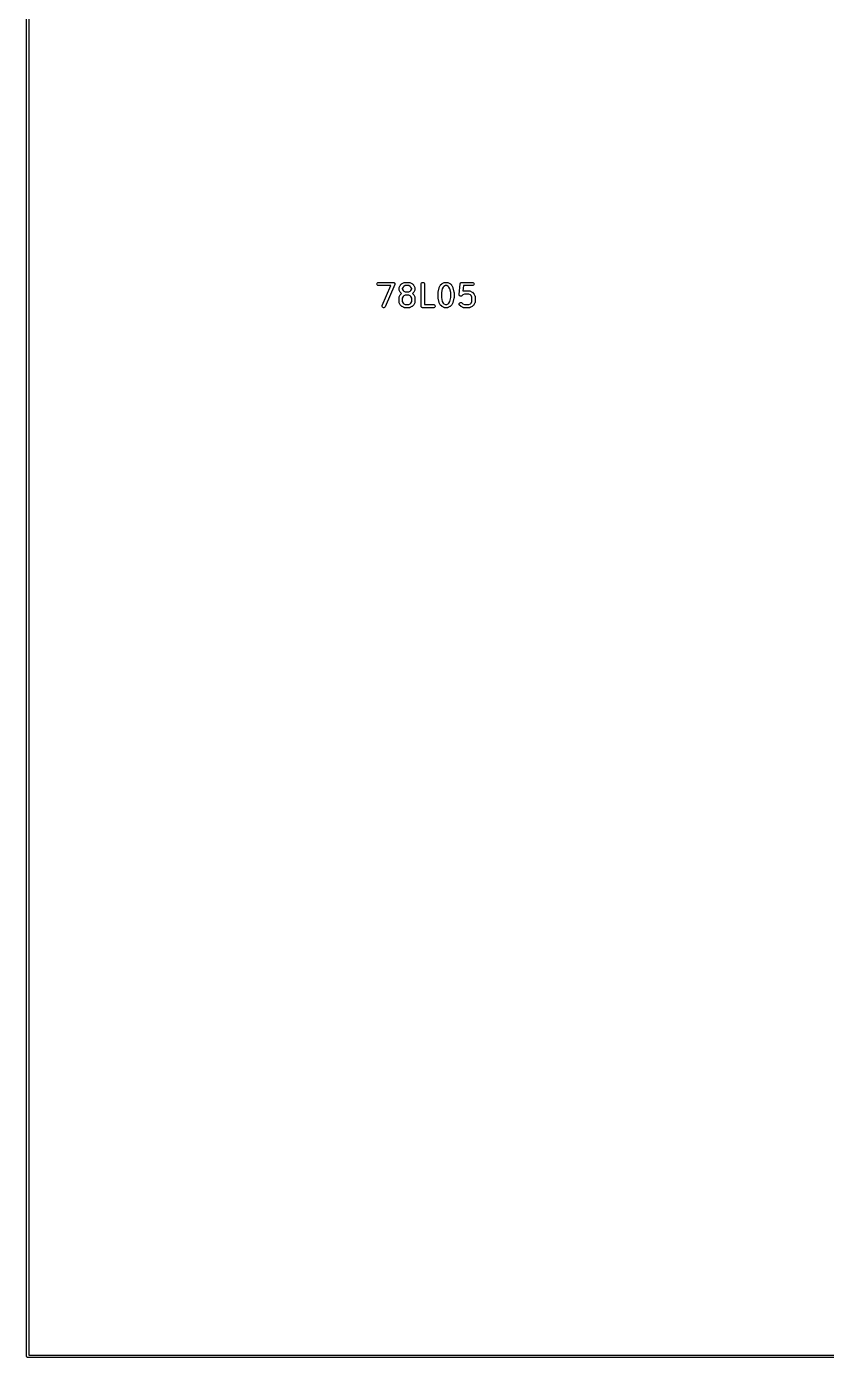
# Model space of a CAD drawing. Extents: x 10 to 287, y -200 to -10.
# Drawn here: x 74.5 to 110.5, y -130.1 to -70 of the extents above; entities that cross this region are included whole.
import ezdxf

# ---------------------------------------------------------------- set-up
doc = ezdxf.new("R2010")
doc.units = 0
doc.header["$MEASUREMENT"] = 0
doc.layers.add('BLACK', color=7, linetype='CONTINUOUS')

msp = doc.modelspace()

# ---------------------------------------------------------------- linework, layer by layer
at = {"layer": 'Black'}
for p, q in [((74.45, -130), (74.45, -30)), ((74.55, -30.05), (74.55, -129.95)), ((90.2595, -81.6214), (90.2684, -81.5969)), ((90.2595, -81.6474), (90.2595, -81.6214)), ((90.2684, -81.5969), (90.2851, -81.5769)), ((90.2851, -81.5769), (90.3077, -81.5639)), ((90.3077, -81.5639), (90.3333, -81.5594)), ((90.3333, -81.5594), (91, -81.5594)), ((91, -81.5594), (91.0085, -81.5609)), ((91.0085, -81.5609), (91.0171, -81.5614)), ((91.0171, -81.5614), (91.0212, -81.5631)), ((91.0212, -81.5631), (91.0257, -81.5639)), ((91.0257, -81.5639), (91.0331, -81.5682)), ((91.0331, -81.5682), (91.0411, -81.5716)), ((91.0411, -81.5716), (91.0443, -81.5747)), ((91.0443, -81.5747), (91.0482, -81.5769)), ((91.0482, -81.5769), (91.0538, -81.5835)), ((91.0538, -81.5835), (91.0601, -81.5895)), ((91.0601, -81.5895), (91.0621, -81.5934)), ((91.0621, -81.5934), (91.065, -81.5969)), ((91.065, -81.5969), (91.0679, -81.605)), ((91.0679, -81.605), (91.0718, -81.6127)), ((91.0718, -81.6127), (91.0723, -81.6171)), ((91.0723, -81.6171), (91.0739, -81.6214)), ((91.0739, -81.6214), (91.0739, -81.63)), ((91.0739, -81.63), (91.0749, -81.6386)), ((91.3279, -81.6766), (91.3755, -81.629)), ((91.3755, -81.629), (91.3854, -81.6221)), ((91.3854, -81.6221), (91.395, -81.6149)), ((91.395, -81.6149), (91.4903, -81.5673)), ((91.4903, -81.5673), (91.4944, -81.5661)), ((91.4944, -81.5661), (91.4982, -81.5639)), ((91.4982, -81.5639), (91.5068, -81.5624)), ((91.5068, -81.5624), (91.5152, -81.5599)), ((91.5152, -81.5599), (91.5195, -81.5601)), ((91.5195, -81.5601), (91.5238, -81.5594)), ((91.5238, -81.5594), (91.7143, -81.5594)), ((91.7143, -81.5594), (91.7185, -81.5601)), ((91.7185, -81.5601), (91.7229, -81.5599)), ((91.7229, -81.5599), (91.7313, -81.5624)), ((91.7313, -81.5624), (91.7399, -81.5639)), ((91.7399, -81.5639), (91.7437, -81.5661)), ((91.7437, -81.5661), (91.7478, -81.5673)), ((91.7478, -81.5673), (91.8431, -81.6149)), ((91.8431, -81.6149), (91.8527, -81.6221)), ((91.8527, -81.6221), (91.8626, -81.629)), ((91.8626, -81.629), (91.9102, -81.6766)), ((92.2583, -81.6344), (92.2629, -81.6087)), ((92.2629, -81.6087), (92.2759, -81.5862)), ((92.2759, -81.5862), (92.2958, -81.5694)), ((92.2958, -81.5694), (92.3203, -81.5605)), ((92.3203, -81.5605), (92.3464, -81.5605)), ((92.3464, -81.5605), (92.3708, -81.5694)), ((92.3708, -81.5694), (92.3908, -81.5862)), ((92.3908, -81.5862), (92.4038, -81.6087)), ((92.4038, -81.6087), (92.4083, -81.6344)), ((93.1374, -81.6766), (93.1851, -81.629)), ((93.1851, -81.629), (93.1949, -81.6221)), ((93.1949, -81.6221), (93.2046, -81.6149)), ((93.2046, -81.6149), (93.2998, -81.5673)), ((93.2998, -81.5673), (93.3039, -81.5661)), ((93.3039, -81.5661), (93.3077, -81.5639)), ((93.3077, -81.5639), (93.3163, -81.5624)), ((93.3163, -81.5624), (93.3248, -81.5599)), ((93.3248, -81.5599), (93.3291, -81.5601)), ((93.3291, -81.5601), (93.3333, -81.5594)), ((93.3333, -81.5594), (93.4286, -81.5594)), ((93.4286, -81.5594), (93.4328, -81.5601)), ((93.4328, -81.5601), (93.4371, -81.5599)), ((93.4371, -81.5599), (93.4456, -81.5624)), ((93.4456, -81.5624), (93.4542, -81.5639)), ((93.4542, -81.5639), (93.458, -81.5661)), ((93.458, -81.5661), (93.4621, -81.5673)), ((93.4621, -81.5673), (93.5574, -81.6149)), ((93.5574, -81.6149), (93.567, -81.6221)), ((93.567, -81.6221), (93.5768, -81.629)), ((93.5768, -81.629), (93.6245, -81.6766)), ((93.973, -82.1031), (94.0206, -81.6269)), ((94.0206, -81.6269), (94.0214, -81.6242)), ((94.0214, -81.6214), (94.0249, -81.6117)), ((94.0214, -81.6242), (94.0214, -81.6214)), ((94.0249, -81.6117), (94.0277, -81.6018)), ((94.0277, -81.6018), (94.0293, -81.5995)), ((94.0293, -81.5995), (94.0303, -81.5969)), ((94.0303, -81.5969), (94.0369, -81.589)), ((94.0369, -81.589), (94.0429, -81.5807)), ((94.0429, -81.5807), (94.0452, -81.5791)), ((94.0452, -81.5791), (94.047, -81.5769)), ((94.047, -81.5769), (94.0559, -81.5718)), ((94.0559, -81.5718), (94.0644, -81.566)), ((94.0644, -81.566), (94.0671, -81.5653)), ((94.0671, -81.5653), (94.0696, -81.5639)), ((94.0696, -81.5639), (94.0797, -81.5621)), ((94.0797, -81.5621), (94.0896, -81.5596)), ((94.0896, -81.5596), (94.0924, -81.5599)), ((94.0924, -81.5599), (94.0952, -81.5594)), ((94.0952, -81.5594), (94.5714, -81.5594)), ((94.5714, -81.5594), (94.5971, -81.5639)), ((94.5971, -81.5639), (94.6196, -81.5769)), ((94.6196, -81.5769), (94.6364, -81.5969)), ((94.6364, -81.5969), (94.6453, -81.6214)), ((94.6453, -81.6214), (94.6453, -81.6474)), ((90.2684, -81.6719), (90.2595, -81.6474)), ((90.2851, -81.6918), (90.2684, -81.6719)), ((90.3077, -81.7049), (90.2851, -81.6918)), ((90.3333, -81.7094), (90.3077, -81.7049)), ((90.8863, -81.7094), (90.3333, -81.7094)), ((90.5025, -82.6048), (90.8863, -81.7094)), ((91.0689, -81.6639), (90.6404, -82.6639)), ((91.0709, -81.6555), (91.0689, -81.6639)), ((91.0739, -81.6474), (91.0709, -81.6555)), ((91.0749, -81.6386), (91.0739, -81.6429)), ((91.0739, -81.6429), (91.0739, -81.6474)), ((91.2583, -81.8249), (91.2591, -81.8206)), ((91.2583, -81.8725), (91.2583, -81.8249)), ((91.2591, -81.8767), (91.2583, -81.8725)), ((91.2588, -81.8163), (91.2613, -81.8079)), ((91.2591, -81.8206), (91.2588, -81.8163)), ((91.2588, -81.8811), (91.2591, -81.8767)), ((91.2613, -81.8895), (91.2588, -81.8811)), ((91.2613, -81.8079), (91.2629, -81.7992)), ((91.2629, -81.8981), (91.2613, -81.8895)), ((91.2613, -82.2364), (91.2629, -82.2278)), ((91.2629, -81.7992), (91.265, -81.7955)), ((91.265, -81.9019), (91.2629, -81.8981)), ((91.2629, -82.2278), (91.265, -82.224)), ((91.265, -81.7955), (91.2663, -81.7913)), ((91.2663, -81.906), (91.265, -81.9019)), ((91.265, -82.224), (91.2663, -82.2199)), ((91.2663, -81.7913), (91.3139, -81.6961)), ((91.3139, -82.0013), (91.2663, -81.906)), ((91.2663, -82.2199), (91.3139, -82.1246)), ((91.3139, -81.6961), (91.321, -81.6864)), ((91.321, -82.0109), (91.3139, -82.0013)), ((91.3139, -82.1246), (91.321, -82.115)), ((91.321, -81.6864), (91.3279, -81.6766)), ((91.3279, -82.0207), (91.321, -82.0109)), ((91.321, -82.115), (91.3279, -82.1052)), ((91.3701, -82.063), (91.3279, -82.0207)), ((91.3279, -82.1052), (91.3701, -82.063)), ((91.4426, -81.774), (91.4083, -81.8426)), ((91.4083, -81.8426), (91.4083, -81.8548)), ((91.4083, -81.8548), (91.4426, -81.9233)), ((91.4426, -82.2026), (91.4083, -82.2711)), ((91.473, -81.7436), (91.4426, -81.774)), ((91.4426, -81.9233), (91.473, -81.9537)), ((91.473, -82.1722), (91.4426, -82.2026)), ((91.5415, -81.7094), (91.473, -81.7436)), ((91.473, -81.9537), (91.5415, -81.988)), ((91.5415, -82.138), (91.473, -82.1722)), ((91.6966, -81.7094), (91.5415, -81.7094)), ((91.5415, -81.988), (91.6966, -81.988)), ((91.6966, -82.138), (91.5415, -82.138)), ((91.7651, -81.7436), (91.6966, -81.7094)), ((91.6966, -81.988), (91.7651, -81.9537)), ((91.7651, -82.1722), (91.6966, -82.138)), ((91.7955, -81.774), (91.7651, -81.7436)), ((91.7651, -81.9537), (91.7955, -81.9233)), ((91.7955, -82.2026), (91.7651, -82.1722)), ((91.8298, -81.8426), (91.7955, -81.774)), ((91.7955, -81.9233), (91.8298, -81.8548)), ((91.8298, -82.2711), (91.7955, -82.2026)), ((91.8298, -81.8548), (91.8298, -81.8426)), ((91.9102, -82.0207), (91.868, -82.063)), ((91.868, -82.063), (91.9102, -82.1052)), ((91.9102, -81.6766), (91.9171, -81.6864)), ((91.9171, -82.0109), (91.9102, -82.0207)), ((91.9102, -82.1052), (91.9171, -82.115)), ((91.9171, -81.6864), (91.9242, -81.6961)), ((91.9242, -82.0013), (91.9171, -82.0109)), ((91.9171, -82.115), (91.9242, -82.1246)), ((91.9242, -81.6961), (91.9718, -81.7913)), ((91.9718, -81.906), (91.9242, -82.0013)), ((91.9242, -82.1246), (91.9718, -82.2199)), ((91.9718, -81.7913), (91.9731, -81.7955)), ((91.9731, -81.9019), (91.9718, -81.906)), ((91.9718, -82.2199), (91.9731, -82.224)), ((91.9731, -81.7955), (91.9752, -81.7992)), ((91.9752, -81.8981), (91.9731, -81.9019)), ((91.9731, -82.224), (91.9752, -82.2278)), ((91.9752, -81.7992), (91.9768, -81.8079)), ((91.9768, -81.8895), (91.9752, -81.8981)), ((91.9752, -82.2278), (91.9768, -82.2364)), ((91.9768, -81.8079), (91.9793, -81.8163)), ((91.9793, -81.8811), (91.9768, -81.8895)), ((91.9793, -81.8163), (91.979, -81.8206)), ((91.979, -81.8206), (91.9798, -81.8249)), ((91.9798, -81.8725), (91.979, -81.8767)), ((91.979, -81.8767), (91.9793, -81.8811)), ((91.9798, -81.8249), (91.9798, -81.8725)), ((92.2583, -82.6344), (92.2583, -81.6344)), ((92.4083, -81.6344), (92.4083, -82.5594)), ((93.0202, -82.0153), (93.0218, -82.0063)), ((93.0202, -82.2534), (93.0202, -82.0153)), ((93.0218, -82.0063), (93.0225, -81.9971)), ((93.0225, -81.9971), (93.0701, -81.8067)), ((93.0701, -81.8067), (93.0734, -81.7992)), ((93.0734, -81.7992), (93.0758, -81.7913)), ((93.0758, -81.7913), (93.1234, -81.6961)), ((93.1234, -81.6961), (93.1306, -81.6864)), ((93.1306, -81.6864), (93.1374, -81.6766)), ((93.2136, -81.851), (93.1702, -82.0246)), ((93.1702, -82.0246), (93.1702, -82.2442)), ((93.2521, -81.774), (93.2136, -81.851)), ((93.2825, -81.7436), (93.2521, -81.774)), ((93.351, -81.7094), (93.2825, -81.7436)), ((93.4109, -81.7094), (93.351, -81.7094)), ((93.4794, -81.7436), (93.4109, -81.7094)), ((93.5098, -81.774), (93.4794, -81.7436)), ((93.5483, -81.851), (93.5098, -81.774)), ((93.5917, -82.0246), (93.5483, -81.851)), ((93.5917, -82.2442), (93.5917, -82.0246)), ((93.6245, -81.6766), (93.6313, -81.6864)), ((93.6313, -81.6864), (93.6385, -81.6961)), ((93.6385, -81.6961), (93.6861, -81.7913)), ((93.6861, -81.7913), (93.6885, -81.7992)), ((93.6885, -81.7992), (93.6918, -81.8067)), ((93.6918, -81.8067), (93.7394, -81.9971)), ((93.7394, -81.9971), (93.7401, -82.0063)), ((93.7401, -82.0063), (93.7417, -82.0153)), ((93.7417, -82.0153), (93.7417, -82.2534)), ((93.9729, -82.104), (93.973, -82.1036)), ((93.974, -82.1165), (93.9729, -82.104)), ((93.973, -82.1036), (93.973, -82.1031)), ((93.9749, -82.1291), (93.974, -82.1165)), ((93.9751, -82.1295), (93.9749, -82.1291)), ((93.9752, -82.13), (93.9751, -82.1295)), ((93.9805, -82.1414), (93.9752, -82.13)), ((93.9857, -82.1528), (93.9805, -82.1414)), ((93.986, -82.1532), (93.9857, -82.1528)), ((93.9862, -82.1536), (93.986, -82.1532)), ((93.9951, -82.1625), (93.9862, -82.1536)), ((94.0038, -82.1715), (93.9951, -82.1625)), ((94.0043, -82.1717), (94.0038, -82.1715)), ((94.0046, -82.172), (94.0043, -82.1717)), ((94.016, -82.1773), (94.0046, -82.172)), ((94.0273, -82.1828), (94.016, -82.1773)), ((94.0278, -82.1828), (94.0273, -82.1828)), ((94.0282, -82.183), (94.0278, -82.1828)), ((94.0407, -82.1841), (94.0282, -82.183)), ((94.0532, -82.1854), (94.0407, -82.1841)), ((94.0537, -82.1852), (94.0532, -82.1854)), ((94.0542, -82.1853), (94.0537, -82.1852)), ((94.0662, -82.182), (94.0542, -82.1853)), ((94.0785, -82.1789), (94.0662, -82.182)), ((94.0789, -82.1787), (94.0785, -82.1789)), ((94.0793, -82.1785), (94.0789, -82.1787)), ((94.0896, -82.1713), (94.0793, -82.1785)), ((94.1, -82.1643), (94.0896, -82.1713)), ((94.1003, -82.1639), (94.1, -82.1643)), ((94.1007, -82.1636), (94.1003, -82.1639)), ((94.1397, -82.1246), (94.1007, -82.1636)), ((94.1631, -81.7094), (94.1383, -81.9576)), ((94.1383, -81.9576), (94.1569, -81.9483)), ((94.2082, -82.0903), (94.1397, -82.1246)), ((94.1569, -81.9483), (94.1611, -81.947)), ((94.1611, -81.947), (94.1648, -81.9449)), ((94.5714, -81.7094), (94.1631, -81.7094)), ((94.1648, -81.9449), (94.1735, -81.9433)), ((94.1735, -81.9433), (94.1819, -81.9408)), ((94.1819, -81.9408), (94.1862, -81.9411)), ((94.1862, -81.9411), (94.1905, -81.9403)), ((94.1905, -81.9403), (94.4286, -81.9403)), ((94.4109, -82.0903), (94.2082, -82.0903)), ((94.4794, -82.1246), (94.4109, -82.0903)), ((94.4286, -81.9403), (94.4328, -81.9411)), ((94.4328, -81.9411), (94.4371, -81.9408)), ((94.4371, -81.9408), (94.4456, -81.9433)), ((94.4456, -81.9433), (94.4542, -81.9449)), ((94.4542, -81.9449), (94.458, -81.947)), ((94.458, -81.947), (94.4621, -81.9483)), ((94.4621, -81.9483), (94.5574, -81.9959)), ((94.5098, -82.155), (94.4794, -82.1246)), ((94.544, -82.2235), (94.5098, -82.155)), ((94.544, -82.4262), (94.544, -82.2235)), ((94.5574, -81.9959), (94.567, -82.003)), ((94.567, -82.003), (94.5768, -82.0099)), ((94.5971, -81.7049), (94.5714, -81.7094)), ((94.5768, -82.0099), (94.6245, -82.0575)), ((94.6196, -81.6918), (94.5971, -81.7049)), ((94.6364, -81.6719), (94.6196, -81.6918)), ((94.6245, -82.0575), (94.6313, -82.0674)), ((94.6313, -82.0674), (94.6385, -82.077)), ((94.6453, -81.6474), (94.6364, -81.6719)), ((94.6385, -82.077), (94.6861, -82.1723)), ((94.6861, -82.1723), (94.6874, -82.1764)), ((94.6874, -82.1764), (94.6895, -82.1802)), ((94.6895, -82.1802), (94.6911, -82.1888)), ((94.6911, -82.1888), (94.6936, -82.1972)), ((94.6936, -82.1972), (94.6933, -82.2016)), ((94.6933, -82.2016), (94.694, -82.2058)), ((94.694, -82.2058), (94.694, -82.4439)), ((90.4965, -82.6302), (90.5025, -82.6048)), ((90.4996, -82.6561), (90.4965, -82.6302)), ((90.5114, -82.6793), (90.4996, -82.6561)), ((90.5304, -82.6971), (90.5114, -82.6793)), ((90.5543, -82.7074), (90.5304, -82.6971)), ((90.5803, -82.7089), (90.5543, -82.7074)), ((90.6052, -82.7013), (90.5803, -82.7089)), ((90.6261, -82.6857), (90.6052, -82.7013)), ((90.6404, -82.6639), (90.6261, -82.6857)), ((91.2583, -82.2534), (91.2591, -82.2492)), ((91.2583, -82.4439), (91.2583, -82.2534)), ((91.2591, -82.4482), (91.2583, -82.4439)), ((91.2588, -82.2449), (91.2613, -82.2364)), ((91.2591, -82.2492), (91.2588, -82.2449)), ((91.2588, -82.4525), (91.2591, -82.4482)), ((91.2613, -82.4609), (91.2588, -82.4525)), ((91.2629, -82.4696), (91.2613, -82.4609)), ((91.265, -82.4733), (91.2629, -82.4696)), ((91.2663, -82.4774), (91.265, -82.4733)), ((91.3139, -82.5727), (91.2663, -82.4774)), ((91.321, -82.5823), (91.3139, -82.5727)), ((91.3279, -82.5922), (91.321, -82.5823)), ((91.3755, -82.6398), (91.3279, -82.5922)), ((91.3854, -82.6467), (91.3755, -82.6398)), ((91.395, -82.6538), (91.3854, -82.6467)), ((91.4903, -82.7015), (91.395, -82.6538)), ((91.4083, -82.2711), (91.4083, -82.4262)), ((91.4083, -82.4262), (91.4426, -82.4947)), ((91.4426, -82.4947), (91.473, -82.5251)), ((91.473, -82.5251), (91.5415, -82.5594)), ((91.4944, -82.7027), (91.4903, -82.7015)), ((91.4982, -82.7049), (91.4944, -82.7027)), ((91.5068, -82.7064), (91.4982, -82.7049)), ((91.5152, -82.7089), (91.5068, -82.7064)), ((91.5195, -82.7086), (91.5152, -82.7089)), ((91.5238, -82.7094), (91.5195, -82.7086)), ((91.7143, -82.7094), (91.5238, -82.7094)), ((91.5415, -82.5594), (91.6966, -82.5594)), ((91.6966, -82.5594), (91.7651, -82.5251)), ((91.7185, -82.7086), (91.7143, -82.7094)), ((91.7229, -82.7089), (91.7185, -82.7086)), ((91.7313, -82.7064), (91.7229, -82.7089)), ((91.7399, -82.7049), (91.7313, -82.7064)), ((91.7437, -82.7027), (91.7399, -82.7049)), ((91.7478, -82.7015), (91.7437, -82.7027)), ((91.8431, -82.6538), (91.7478, -82.7015)), ((91.7651, -82.5251), (91.7955, -82.4947)), ((91.7955, -82.4947), (91.8298, -82.4262)), ((91.8298, -82.4262), (91.8298, -82.2711)), ((91.8527, -82.6467), (91.8431, -82.6538)), ((91.8626, -82.6398), (91.8527, -82.6467)), ((91.9102, -82.5922), (91.8626, -82.6398)), ((91.9171, -82.5823), (91.9102, -82.5922)), ((91.9242, -82.5727), (91.9171, -82.5823)), ((91.9718, -82.4774), (91.9242, -82.5727)), ((91.9731, -82.4733), (91.9718, -82.4774)), ((91.9752, -82.4696), (91.9731, -82.4733)), ((91.9768, -82.4609), (91.9752, -82.4696)), ((91.9768, -82.2364), (91.9793, -82.2449)), ((91.9793, -82.4525), (91.9768, -82.4609)), ((91.9793, -82.2449), (91.979, -82.2492)), ((91.979, -82.2492), (91.9798, -82.2534)), ((91.9798, -82.4439), (91.979, -82.4482)), ((91.979, -82.4482), (91.9793, -82.4525)), ((91.9798, -82.2534), (91.9798, -82.4439)), ((92.2595, -82.6408), (92.2583, -82.6344)), ((92.2595, -82.6474), (92.2595, -82.6408)), ((92.2617, -82.6536), (92.2595, -82.6474)), ((92.2629, -82.66), (92.2617, -82.6536)), ((92.2661, -82.6657), (92.2629, -82.66)), ((92.2684, -82.6719), (92.2661, -82.6657)), ((92.2726, -82.6769), (92.2684, -82.6719)), ((92.2759, -82.6826), (92.2726, -82.6769)), ((92.2809, -82.6868), (92.2759, -82.6826)), ((92.2851, -82.6918), (92.2809, -82.6868)), ((92.2908, -82.6951), (92.2851, -82.6918)), ((92.2958, -82.6993), (92.2908, -82.6951)), ((92.302, -82.7016), (92.2958, -82.6993)), ((92.3077, -82.7049), (92.302, -82.7016)), ((92.3141, -82.706), (92.3077, -82.7049)), ((92.3203, -82.7082), (92.3141, -82.706)), ((92.3269, -82.7082), (92.3203, -82.7082)), ((92.3333, -82.7094), (92.3269, -82.7082)), ((92.8095, -82.7094), (92.3333, -82.7094)), ((92.4083, -82.5594), (92.8095, -82.5594)), ((92.8095, -82.5594), (92.8352, -82.5639)), ((92.8352, -82.7049), (92.8095, -82.7094)), ((92.8352, -82.5639), (92.8577, -82.5769)), ((92.8577, -82.6918), (92.8352, -82.7049)), ((92.8577, -82.5769), (92.8745, -82.5969)), ((92.8745, -82.6719), (92.8577, -82.6918)), ((92.8745, -82.5969), (92.8834, -82.6214)), ((92.8834, -82.6474), (92.8745, -82.6719)), ((92.8834, -82.6214), (92.8834, -82.6474)), ((93.0218, -82.2625), (93.0202, -82.2534)), ((93.0225, -82.2716), (93.0218, -82.2625)), ((93.0701, -82.4621), (93.0225, -82.2716)), ((93.0734, -82.4696), (93.0701, -82.4621)), ((93.0758, -82.4774), (93.0734, -82.4696)), ((93.1234, -82.5727), (93.0758, -82.4774)), ((93.1306, -82.5823), (93.1234, -82.5727)), ((93.1374, -82.5922), (93.1306, -82.5823)), ((93.1851, -82.6398), (93.1374, -82.5922)), ((93.1702, -82.2442), (93.2136, -82.4177)), ((93.1949, -82.6467), (93.1851, -82.6398)), ((93.2046, -82.6538), (93.1949, -82.6467)), ((93.2998, -82.7015), (93.2046, -82.6538)), ((93.2136, -82.4177), (93.2521, -82.4947)), ((93.2521, -82.4947), (93.2825, -82.5251)), ((93.2825, -82.5251), (93.351, -82.5594)), ((93.3039, -82.7027), (93.2998, -82.7015)), ((93.3077, -82.7049), (93.3039, -82.7027)), ((93.3163, -82.7064), (93.3077, -82.7049)), ((93.3248, -82.7089), (93.3163, -82.7064)), ((93.3291, -82.7086), (93.3248, -82.7089)), ((93.3333, -82.7094), (93.3291, -82.7086)), ((93.4286, -82.7094), (93.3333, -82.7094)), ((93.351, -82.5594), (93.4109, -82.5594)), ((93.4109, -82.5594), (93.4794, -82.5251)), ((93.4328, -82.7086), (93.4286, -82.7094)), ((93.4371, -82.7089), (93.4328, -82.7086)), ((93.4456, -82.7064), (93.4371, -82.7089)), ((93.4542, -82.7049), (93.4456, -82.7064)), ((93.458, -82.7027), (93.4542, -82.7049)), ((93.4621, -82.7015), (93.458, -82.7027)), ((93.5574, -82.6538), (93.4621, -82.7015)), ((93.4794, -82.5251), (93.5098, -82.4947)), ((93.5098, -82.4947), (93.5483, -82.4177)), ((93.5483, -82.4177), (93.5917, -82.2442)), ((93.567, -82.6467), (93.5574, -82.6538)), ((93.5768, -82.6398), (93.567, -82.6467)), ((93.6245, -82.5922), (93.5768, -82.6398)), ((93.6313, -82.5823), (93.6245, -82.5922)), ((93.6385, -82.5727), (93.6313, -82.5823)), ((93.6861, -82.4774), (93.6385, -82.5727)), ((93.6885, -82.4696), (93.6861, -82.4774)), ((93.6918, -82.4621), (93.6885, -82.4696)), ((93.7394, -82.2716), (93.6918, -82.4621)), ((93.7401, -82.2625), (93.7394, -82.2716)), ((93.7417, -82.2534), (93.7401, -82.2625)), ((93.9729, -82.5457), (93.9752, -82.5197)), ((93.9796, -82.5708), (93.9729, -82.5457)), ((93.9752, -82.5197), (93.9862, -82.4961)), ((93.9946, -82.5922), (93.9796, -82.5708)), ((93.9862, -82.4961), (94.0046, -82.4777)), ((94.0422, -82.6398), (93.9946, -82.5922)), ((94.0046, -82.4777), (94.0282, -82.4667)), ((94.0282, -82.4667), (94.0542, -82.4644)), ((94.052, -82.6467), (94.0422, -82.6398)), ((94.0617, -82.6538), (94.052, -82.6467)), ((94.0542, -82.4644), (94.0793, -82.4712)), ((94.1569, -82.7015), (94.0617, -82.6538)), ((94.0793, -82.4712), (94.1007, -82.4861)), ((94.1007, -82.4861), (94.1397, -82.5251)), ((94.1397, -82.5251), (94.2082, -82.5594)), ((94.1611, -82.7027), (94.1569, -82.7015)), ((94.1648, -82.7049), (94.1611, -82.7027)), ((94.1735, -82.7064), (94.1648, -82.7049)), ((94.1819, -82.7089), (94.1735, -82.7064)), ((94.1862, -82.7086), (94.1819, -82.7089)), ((94.1905, -82.7094), (94.1862, -82.7086)), ((94.4286, -82.7094), (94.1905, -82.7094)), ((94.2082, -82.5594), (94.4109, -82.5594)), ((94.4109, -82.5594), (94.4794, -82.5251)), ((94.4328, -82.7086), (94.4286, -82.7094)), ((94.4371, -82.7089), (94.4328, -82.7086)), ((94.4456, -82.7064), (94.4371, -82.7089)), ((94.4542, -82.7049), (94.4456, -82.7064)), ((94.458, -82.7027), (94.4542, -82.7049)), ((94.4621, -82.7015), (94.458, -82.7027)), ((94.5574, -82.6538), (94.4621, -82.7015)), ((94.4794, -82.5251), (94.5098, -82.4947)), ((94.5098, -82.4947), (94.544, -82.4262)), ((94.567, -82.6467), (94.5574, -82.6538)), ((94.5768, -82.6398), (94.567, -82.6467)), ((94.6245, -82.5922), (94.5768, -82.6398)), ((94.6313, -82.5823), (94.6245, -82.5922)), ((94.6385, -82.5727), (94.6313, -82.5823)), ((94.6861, -82.4774), (94.6385, -82.5727)), ((94.6874, -82.4733), (94.6861, -82.4774)), ((94.6895, -82.4696), (94.6874, -82.4733)), ((94.6911, -82.4609), (94.6895, -82.4696)), ((94.6936, -82.4525), (94.6911, -82.4609)), ((94.694, -82.4439), (94.6933, -82.4482)), ((94.6933, -82.4482), (94.6936, -82.4525)), ((74.4508, -130.004), (74.45, -130)), ((74.4508, -130.009), (74.4508, -130.004)), ((74.4523, -130.013), (74.4508, -130.009)), ((74.453, -130.017), (74.4523, -130.013)), ((74.4552, -130.021), (74.453, -130.017)), ((74.4567, -130.025), (74.4552, -130.021)), ((74.4595, -130.028), (74.4567, -130.025)), ((74.4617, -130.032), (74.4595, -130.028)), ((74.465, -130.035), (74.4617, -130.032)), ((74.4679, -130.038), (74.465, -130.035)), ((74.4716, -130.04), (74.4679, -130.038)), ((74.475, -130.043), (74.4716, -130.04)), ((74.4791, -130.045), (74.475, -130.043)), ((74.4829, -130.047), (74.4791, -130.045)), ((74.4872, -130.048), (74.4829, -130.047)), ((74.4913, -130.049), (74.4872, -130.048)), ((74.4957, -130.049), (74.4913, -130.049)), ((74.5, -130.05), (74.4957, -130.049)), ((212, -130.05), (74.5, -130.05)), ((74.55, -129.95), (211.95, -129.95))]:
    msp.add_line(p, q, dxfattribs=at)

doc.saveas('drawing.dxf')
